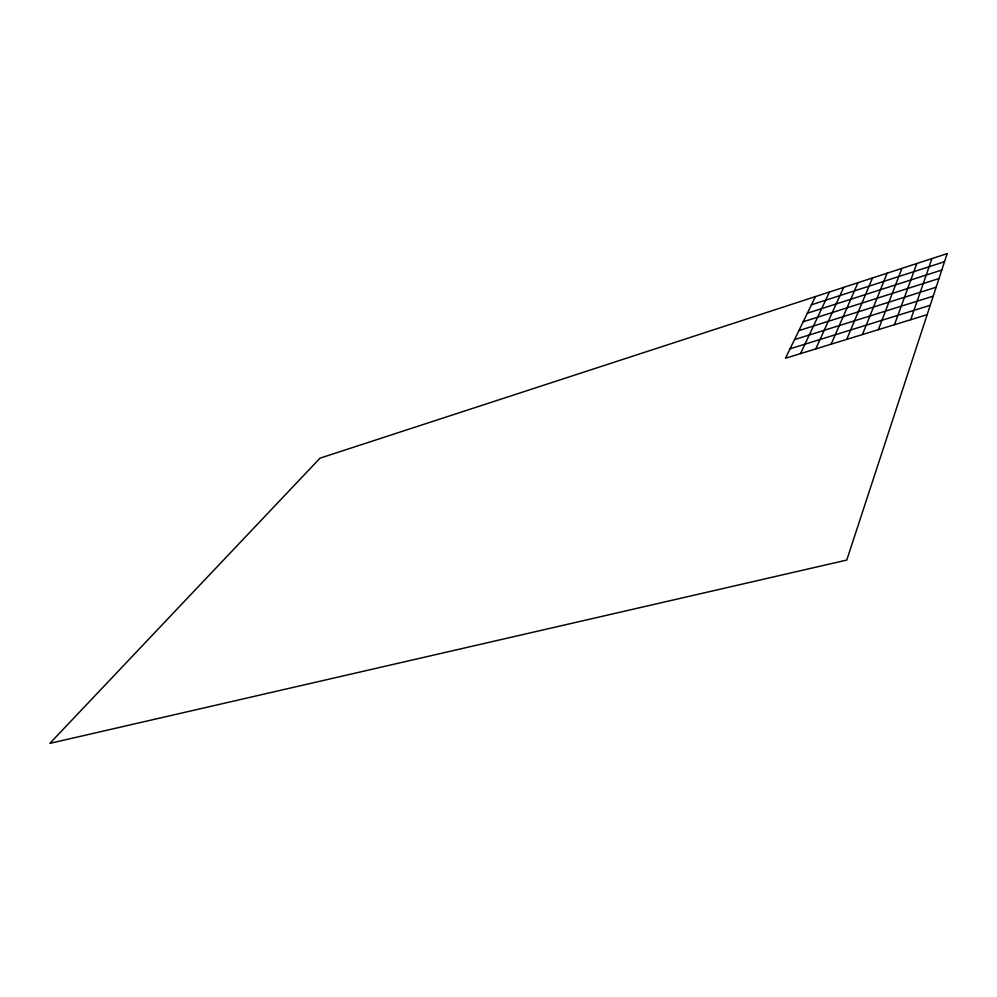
<?xml version="1.0" encoding="UTF-8"?>
<svg xmlns="http://www.w3.org/2000/svg" width="997" height="997" viewBox="0 0 997 997"><rect width="100%" height="100%" fill="white"/><g stroke="black" fill="none" stroke-linecap="round" stroke-linejoin="round"><path stroke-width="1.5" d="M910.71 319.713L931.908 258.597M894.446 324.723L916.829 263.52M878.357 329.671L901.899 268.392M862.442 334.556L887.118 273.203M846.715 339.404L872.487 277.976M831.149 344.189L858.006 282.699M815.758 348.913L843.674 287.373M800.529 353.599L829.479 292.009M815.434 296.595L785.474 358.235L927.16 314.653M811.433 304.808L944.495 261.737M807.346 313.22L941.779 270.037M803.171 321.807L938.987 278.537M798.896 330.605L936.133 287.248M794.522 339.603L933.217 296.159M790.048 348.813L930.226 305.294M947.15 253.624L846.777 560.065L49.85 743.376L320.025 458.171L947.15 253.624"/></g></svg>
